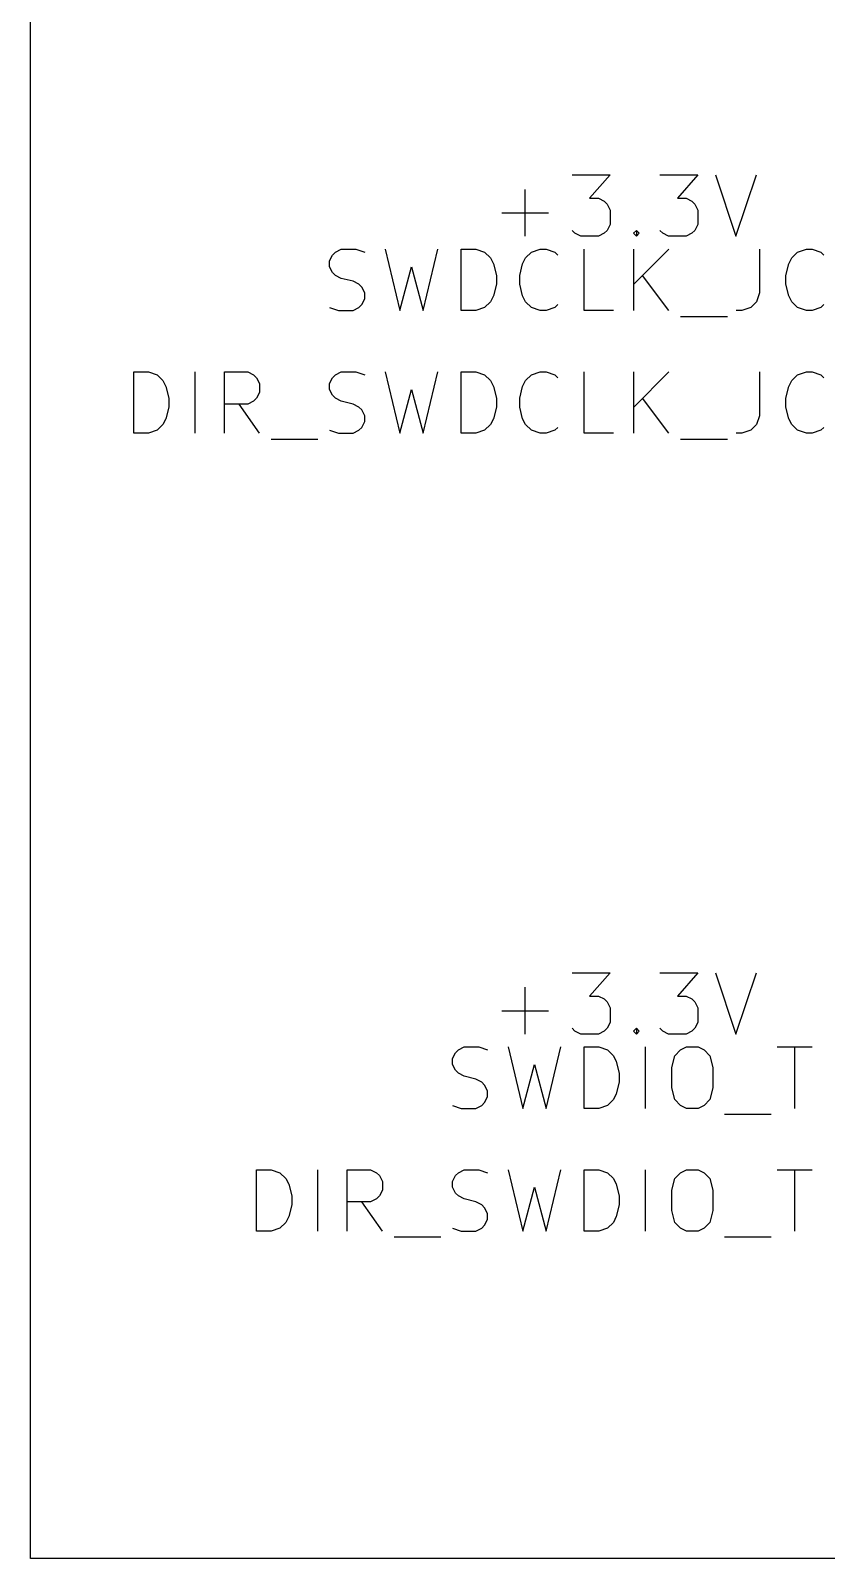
# Model space of a CAD drawing. Extents: x 0.4 to 16.1, y -11.3 to -0.4.
# Drawn here: x 5.05 to 5.698, y -4.65 to -3.405 of the extents above; entities that cross this region are included whole.
import ezdxf

# ---------------------------------------------------------------- set-up
doc = ezdxf.new("R2010")
doc.units = 0
doc.header["$MEASUREMENT"] = 0
for name, color, linetype in [('BLUE3', 171, 'CONTINUOUS'), ('CYAN2', 4, 'CONTINUOUS'), ('GRAY1', 251, 'CONTINUOUS')]:
    doc.layers.add(name, color=color, linetype=linetype)

msp = doc.modelspace()

# ---------------------------------------------------------------- linework, layer by layer
at = {"layer": 'BLUE3', "linetype": 'CONTINUOUS'}
for p, q in [((5.05, -4.65), (5.05, -0.55)), ((10.65, -4.65), (5.05, -4.65))]:
    msp.add_line(p, q, dxfattribs=at)
at = {"layer": 'CYAN2', "linetype": 'CONTINUOUS'}
for p, q in [((5.4528, -3.5728), (5.4528, -3.5347)), ((5.4528, -3.5728), (5.4528, -3.5347)), ((5.4909, -3.5228), (5.5218, -3.5228)), ((5.4909, -3.5228), (5.5218, -3.5228)), ((5.5218, -3.5228), (5.5051, -3.5418)), ((5.5218, -3.5228), (5.5051, -3.5418)), ((5.5623, -3.5228), (5.5932, -3.5228)), ((5.5623, -3.5228), (5.5932, -3.5228)), ((5.5932, -3.5228), (5.5766, -3.5418)), ((5.5932, -3.5228), (5.5766, -3.5418)), ((5.6075, -3.5228), (5.6242, -3.5728)), ((5.6075, -3.5228), (5.6242, -3.5728)), ((5.6242, -3.5728), (5.6409, -3.5228)), ((5.6242, -3.5728), (5.6409, -3.5228)), ((5.5051, -3.5418), (5.5123, -3.5418)), ((5.5051, -3.5418), (5.5123, -3.5418)), ((5.5123, -3.5418), (5.517, -3.5442)), ((5.5123, -3.5418), (5.517, -3.5442)), ((5.517, -3.5442), (5.5194, -3.5466)), ((5.517, -3.5442), (5.5194, -3.5466)), ((5.5194, -3.5466), (5.5218, -3.5514)), ((5.5194, -3.5466), (5.5218, -3.5514)), ((5.5766, -3.5418), (5.5837, -3.5418)), ((5.5766, -3.5418), (5.5837, -3.5418)), ((5.5837, -3.5418), (5.5885, -3.5442)), ((5.5837, -3.5418), (5.5885, -3.5442)), ((5.5885, -3.5442), (5.5909, -3.5466)), ((5.5885, -3.5442), (5.5909, -3.5466)), ((5.5909, -3.5466), (5.5932, -3.5514)), ((5.5909, -3.5466), (5.5932, -3.5514)), ((5.4337, -3.5538), (5.4718, -3.5538)), ((5.4337, -3.5538), (5.4718, -3.5538)), ((5.5218, -3.5514), (5.5218, -3.5633)), ((5.5218, -3.5514), (5.5218, -3.5633)), ((5.5932, -3.5514), (5.5932, -3.5633)), ((5.5932, -3.5514), (5.5932, -3.5633)), ((5.4932, -3.5704), (5.4909, -3.568)), ((5.4932, -3.5704), (5.4909, -3.568)), ((5.498, -3.5728), (5.4932, -3.5704)), ((5.498, -3.5728), (5.4932, -3.5704)), ((5.517, -3.5704), (5.5123, -3.5728)), ((5.517, -3.5704), (5.5123, -3.5728)), ((5.5194, -3.568), (5.517, -3.5704)), ((5.5194, -3.568), (5.517, -3.5704)), ((5.5218, -3.5633), (5.5194, -3.568)), ((5.5218, -3.5633), (5.5194, -3.568)), ((5.5409, -3.5704), (5.5432, -3.568)), ((5.5409, -3.5704), (5.5432, -3.568)), ((5.5432, -3.5728), (5.5409, -3.5704)), ((5.5432, -3.5728), (5.5409, -3.5704)), ((5.5432, -3.568), (5.5456, -3.5704)), ((5.5432, -3.568), (5.5432, -3.5728)), ((5.5432, -3.568), (5.5456, -3.5704)), ((5.5432, -3.568), (5.5432, -3.5728)), ((5.5456, -3.5704), (5.5432, -3.5728)), ((5.5456, -3.5704), (5.5432, -3.5728)), ((5.5647, -3.5704), (5.5623, -3.568)), ((5.5647, -3.5704), (5.5623, -3.568)), ((5.5694, -3.5728), (5.5647, -3.5704)), ((5.5694, -3.5728), (5.5647, -3.5704)), ((5.5885, -3.5704), (5.5837, -3.5728)), ((5.5885, -3.5704), (5.5837, -3.5728)), ((5.5909, -3.568), (5.5885, -3.5704)), ((5.5909, -3.568), (5.5885, -3.5704)), ((5.5932, -3.5633), (5.5909, -3.568)), ((5.5932, -3.5633), (5.5909, -3.568)), ((5.5123, -3.5728), (5.498, -3.5728)), ((5.5123, -3.5728), (5.498, -3.5728)), ((5.5837, -3.5728), (5.5694, -3.5728)), ((5.5837, -3.5728), (5.5694, -3.5728)), ((5.4909, -4.1728), (5.5218, -4.1728)), ((5.4909, -4.1728), (5.5218, -4.1728)), ((5.5218, -4.1728), (5.5051, -4.1918)), ((5.5218, -4.1728), (5.5051, -4.1918)), ((5.5623, -4.1728), (5.5932, -4.1728)), ((5.5623, -4.1728), (5.5932, -4.1728)), ((5.5932, -4.1728), (5.5766, -4.1918)), ((5.5932, -4.1728), (5.5766, -4.1918)), ((5.6075, -4.1728), (5.6242, -4.2228)), ((5.6075, -4.1728), (5.6242, -4.2228)), ((5.6242, -4.2228), (5.6409, -4.1728)), ((5.6242, -4.2228), (5.6409, -4.1728)), ((5.4528, -4.2228), (5.4528, -4.1847)), ((5.4528, -4.2228), (5.4528, -4.1847)), ((5.5051, -4.1918), (5.5123, -4.1918)), ((5.5051, -4.1918), (5.5123, -4.1918)), ((5.5123, -4.1918), (5.517, -4.1942)), ((5.5123, -4.1918), (5.517, -4.1942)), ((5.517, -4.1942), (5.5194, -4.1966)), ((5.517, -4.1942), (5.5194, -4.1966)), ((5.5766, -4.1918), (5.5837, -4.1918)), ((5.5766, -4.1918), (5.5837, -4.1918)), ((5.5837, -4.1918), (5.5885, -4.1942)), ((5.5837, -4.1918), (5.5885, -4.1942)), ((5.5885, -4.1942), (5.5909, -4.1966)), ((5.5885, -4.1942), (5.5909, -4.1966)), ((5.4337, -4.2038), (5.4718, -4.2038)), ((5.4337, -4.2038), (5.4718, -4.2038)), ((5.5194, -4.1966), (5.5218, -4.2014)), ((5.5194, -4.1966), (5.5218, -4.2014)), ((5.5218, -4.2014), (5.5218, -4.2133)), ((5.5218, -4.2014), (5.5218, -4.2133)), ((5.5909, -4.1966), (5.5932, -4.2014)), ((5.5909, -4.1966), (5.5932, -4.2014)), ((5.5932, -4.2014), (5.5932, -4.2133)), ((5.5932, -4.2014), (5.5932, -4.2133)), ((5.4932, -4.2204), (5.4909, -4.218)), ((5.4932, -4.2204), (5.4909, -4.218)), ((5.5194, -4.218), (5.517, -4.2204)), ((5.5194, -4.218), (5.517, -4.2204)), ((5.5218, -4.2133), (5.5194, -4.218)), ((5.5218, -4.2133), (5.5194, -4.218)), ((5.5409, -4.2204), (5.5432, -4.218)), ((5.5409, -4.2204), (5.5432, -4.218)), ((5.5432, -4.218), (5.5456, -4.2204)), ((5.5432, -4.218), (5.5432, -4.2228)), ((5.5432, -4.218), (5.5456, -4.2204)), ((5.5432, -4.218), (5.5432, -4.2228)), ((5.5647, -4.2204), (5.5623, -4.218)), ((5.5647, -4.2204), (5.5623, -4.218)), ((5.5909, -4.218), (5.5885, -4.2204)), ((5.5909, -4.218), (5.5885, -4.2204)), ((5.5932, -4.2133), (5.5909, -4.218)), ((5.5932, -4.2133), (5.5909, -4.218)), ((5.498, -4.2228), (5.4932, -4.2204)), ((5.498, -4.2228), (5.4932, -4.2204)), ((5.5123, -4.2228), (5.498, -4.2228)), ((5.5123, -4.2228), (5.498, -4.2228)), ((5.517, -4.2204), (5.5123, -4.2228)), ((5.517, -4.2204), (5.5123, -4.2228)), ((5.5432, -4.2228), (5.5409, -4.2204)), ((5.5432, -4.2228), (5.5409, -4.2204)), ((5.5456, -4.2204), (5.5432, -4.2228)), ((5.5456, -4.2204), (5.5432, -4.2228)), ((5.5694, -4.2228), (5.5647, -4.2204)), ((5.5694, -4.2228), (5.5647, -4.2204)), ((5.5837, -4.2228), (5.5694, -4.2228)), ((5.5837, -4.2228), (5.5694, -4.2228)), ((5.5885, -4.2204), (5.5837, -4.2228)), ((5.5885, -4.2204), (5.5837, -4.2228))]:
    msp.add_line(p, q, dxfattribs=at)
at = {"layer": 'GRAY1', "linetype": 'CONTINUOUS'}
for p, q in [((5.2983, -3.5857), (5.303, -3.5833)), ((5.303, -3.5833), (5.3149, -3.5833)), ((5.3149, -3.5833), (5.3221, -3.5857)), ((5.3387, -3.5833), (5.3507, -3.6333)), ((5.3697, -3.6333), (5.3816, -3.5833)), ((5.4006, -3.6333), (5.4006, -3.5833)), ((5.4006, -3.5833), (5.4126, -3.5833)), ((5.4126, -3.5833), (5.4197, -3.5857)), ((5.4578, -3.5857), (5.4649, -3.5833)), ((5.4649, -3.5833), (5.4697, -3.5833)), ((5.4697, -3.5833), (5.4768, -3.5857)), ((5.5006, -3.6333), (5.5006, -3.5833)), ((5.5411, -3.6333), (5.5411, -3.5833)), ((5.5697, -3.5833), (5.5411, -3.6119)), ((5.6435, -3.5833), (5.6435, -3.619)), ((5.6745, -3.5857), (5.6816, -3.5833)), ((5.6816, -3.5833), (5.6864, -3.5833)), ((5.6864, -3.5833), (5.6935, -3.5857)), ((5.2935, -3.5928), (5.2959, -3.5881)), ((5.2935, -3.5976), (5.2935, -3.5928)), ((5.2959, -3.5881), (5.2983, -3.5857)), ((5.4197, -3.5857), (5.4245, -3.5904)), ((5.4245, -3.5904), (5.4268, -3.5952)), ((5.4268, -3.5952), (5.4292, -3.6047)), ((5.4483, -3.6047), (5.4506, -3.5952)), ((5.4506, -3.5952), (5.453, -3.5904)), ((5.453, -3.5904), (5.4578, -3.5857)), ((5.4768, -3.5857), (5.4792, -3.5881)), ((5.6649, -3.6047), (5.6673, -3.5952)), ((5.6673, -3.5952), (5.6697, -3.5904)), ((5.6697, -3.5904), (5.6745, -3.5857)), ((5.6935, -3.5857), (5.6959, -3.5881)), ((5.2959, -3.6023), (5.2935, -3.5976)), ((5.2983, -3.6047), (5.2959, -3.6023)), ((5.303, -3.6071), (5.2983, -3.6047)), ((5.3126, -3.6095), (5.303, -3.6071)), ((5.3173, -3.6119), (5.3126, -3.6095)), ((5.3507, -3.6333), (5.3602, -3.5976)), ((5.3602, -3.5976), (5.3697, -3.6333)), ((5.4292, -3.6047), (5.4292, -3.6119)), ((5.4483, -3.6119), (5.4483, -3.6047)), ((5.5697, -3.6333), (5.5483, -3.6047)), ((5.6649, -3.6119), (5.6649, -3.6047)), ((5.3197, -3.6143), (5.3173, -3.6119)), ((5.3221, -3.619), (5.3197, -3.6143)), ((5.3221, -3.6238), (5.3221, -3.619)), ((5.4268, -3.6214), (5.4245, -3.6262)), ((5.4292, -3.6119), (5.4268, -3.6214)), ((5.4506, -3.6214), (5.4483, -3.6119)), ((5.453, -3.6262), (5.4506, -3.6214)), ((5.6435, -3.619), (5.6411, -3.6262)), ((5.6673, -3.6214), (5.6649, -3.6119)), ((5.6697, -3.6262), (5.6673, -3.6214)), ((5.2935, -3.6309), (5.3007, -3.6333)), ((5.3007, -3.6333), (5.3126, -3.6333)), ((5.3126, -3.6333), (5.3173, -3.6309)), ((5.3173, -3.6309), (5.3197, -3.6285)), ((5.3197, -3.6285), (5.3221, -3.6238)), ((5.4126, -3.6333), (5.4006, -3.6333)), ((5.4197, -3.6309), (5.4126, -3.6333)), ((5.4245, -3.6262), (5.4197, -3.6309)), ((5.4578, -3.6309), (5.453, -3.6262)), ((5.4649, -3.6333), (5.4578, -3.6309)), ((5.4697, -3.6333), (5.4649, -3.6333)), ((5.4768, -3.6309), (5.4697, -3.6333)), ((5.4792, -3.6285), (5.4768, -3.6309)), ((5.5245, -3.6333), (5.5006, -3.6333)), ((5.6292, -3.6333), (5.6245, -3.6333)), ((5.6364, -3.6309), (5.6292, -3.6333)), ((5.6411, -3.6262), (5.6364, -3.6309)), ((5.6745, -3.6309), (5.6697, -3.6262)), ((5.6816, -3.6333), (5.6745, -3.6309)), ((5.6864, -3.6333), (5.6816, -3.6333)), ((5.6935, -3.6309), (5.6864, -3.6333)), ((5.6959, -3.6285), (5.6935, -3.6309)), ((5.5792, -3.6381), (5.6173, -3.6381)), ((5.134, -3.7333), (5.134, -3.6833)), ((5.134, -3.6833), (5.1459, -3.6833)), ((5.1459, -3.6833), (5.153, -3.6857)), ((5.184, -3.7333), (5.184, -3.6833)), ((5.2078, -3.7333), (5.2078, -3.6833)), ((5.2078, -3.6833), (5.2268, -3.6833)), ((5.2268, -3.6833), (5.2316, -3.6857)), ((5.2983, -3.6857), (5.303, -3.6833)), ((5.303, -3.6833), (5.3149, -3.6833)), ((5.3149, -3.6833), (5.3221, -3.6857)), ((5.3387, -3.6833), (5.3507, -3.7333)), ((5.3697, -3.7333), (5.3816, -3.6833)), ((5.4006, -3.7333), (5.4006, -3.6833)), ((5.4006, -3.6833), (5.4126, -3.6833)), ((5.4126, -3.6833), (5.4197, -3.6857)), ((5.4578, -3.6857), (5.4649, -3.6833)), ((5.4649, -3.6833), (5.4697, -3.6833)), ((5.4697, -3.6833), (5.4768, -3.6857)), ((5.5006, -3.7333), (5.5006, -3.6833)), ((5.5411, -3.7333), (5.5411, -3.6833)), ((5.5697, -3.6833), (5.5411, -3.7119)), ((5.6435, -3.6833), (5.6435, -3.719)), ((5.6745, -3.6857), (5.6816, -3.6833)), ((5.6816, -3.6833), (5.6864, -3.6833)), ((5.6864, -3.6833), (5.6935, -3.6857)), ((5.153, -3.6857), (5.1578, -3.6904)), ((5.1578, -3.6904), (5.1602, -3.6952)), ((5.1602, -3.6952), (5.1626, -3.7047)), ((5.2316, -3.6857), (5.234, -3.6881)), ((5.234, -3.6881), (5.2364, -3.6928)), ((5.2364, -3.6928), (5.2364, -3.7)), ((5.2935, -3.6928), (5.2959, -3.6881)), ((5.2935, -3.6976), (5.2935, -3.6928)), ((5.2959, -3.6881), (5.2983, -3.6857)), ((5.4197, -3.6857), (5.4245, -3.6904)), ((5.4245, -3.6904), (5.4268, -3.6952)), ((5.4268, -3.6952), (5.4292, -3.7047)), ((5.4483, -3.7047), (5.4506, -3.6952)), ((5.4506, -3.6952), (5.453, -3.6904)), ((5.453, -3.6904), (5.4578, -3.6857)), ((5.4768, -3.6857), (5.4792, -3.6881)), ((5.6649, -3.7047), (5.6673, -3.6952)), ((5.6673, -3.6952), (5.6697, -3.6904)), ((5.6697, -3.6904), (5.6745, -3.6857)), ((5.6935, -3.6857), (5.6959, -3.6881)), ((5.1626, -3.7047), (5.1626, -3.7119)), ((5.2268, -3.7095), (5.2078, -3.7095)), ((5.2364, -3.7333), (5.2197, -3.7095)), ((5.2316, -3.7071), (5.2268, -3.7095)), ((5.234, -3.7047), (5.2316, -3.7071)), ((5.2364, -3.7), (5.234, -3.7047)), ((5.2959, -3.7023), (5.2935, -3.6976)), ((5.2983, -3.7047), (5.2959, -3.7023)), ((5.303, -3.7071), (5.2983, -3.7047)), ((5.3126, -3.7095), (5.303, -3.7071)), ((5.3173, -3.7119), (5.3126, -3.7095)), ((5.3507, -3.7333), (5.3602, -3.6976)), ((5.3602, -3.6976), (5.3697, -3.7333)), ((5.4292, -3.7047), (5.4292, -3.7119)), ((5.4483, -3.7119), (5.4483, -3.7047)), ((5.5697, -3.7333), (5.5483, -3.7047)), ((5.6649, -3.7119), (5.6649, -3.7047)), ((5.1602, -3.7214), (5.1578, -3.7262)), ((5.1626, -3.7119), (5.1602, -3.7214)), ((5.3197, -3.7143), (5.3173, -3.7119)), ((5.3221, -3.719), (5.3197, -3.7143)), ((5.3221, -3.7238), (5.3221, -3.719)), ((5.4268, -3.7214), (5.4245, -3.7262)), ((5.4292, -3.7119), (5.4268, -3.7214)), ((5.4506, -3.7214), (5.4483, -3.7119)), ((5.453, -3.7262), (5.4506, -3.7214)), ((5.6435, -3.719), (5.6411, -3.7262)), ((5.6673, -3.7214), (5.6649, -3.7119)), ((5.6697, -3.7262), (5.6673, -3.7214)), ((5.1459, -3.7333), (5.134, -3.7333)), ((5.153, -3.7309), (5.1459, -3.7333)), ((5.1578, -3.7262), (5.153, -3.7309)), ((5.2935, -3.7309), (5.3007, -3.7333)), ((5.3007, -3.7333), (5.3126, -3.7333)), ((5.3126, -3.7333), (5.3173, -3.7309)), ((5.3173, -3.7309), (5.3197, -3.7285)), ((5.3197, -3.7285), (5.3221, -3.7238)), ((5.4126, -3.7333), (5.4006, -3.7333)), ((5.4197, -3.7309), (5.4126, -3.7333)), ((5.4245, -3.7262), (5.4197, -3.7309)), ((5.4578, -3.7309), (5.453, -3.7262)), ((5.4649, -3.7333), (5.4578, -3.7309)), ((5.4697, -3.7333), (5.4649, -3.7333)), ((5.4768, -3.7309), (5.4697, -3.7333)), ((5.4792, -3.7285), (5.4768, -3.7309)), ((5.5245, -3.7333), (5.5006, -3.7333)), ((5.6292, -3.7333), (5.6245, -3.7333)), ((5.6364, -3.7309), (5.6292, -3.7333)), ((5.6411, -3.7262), (5.6364, -3.7309)), ((5.6745, -3.7309), (5.6697, -3.7262)), ((5.6816, -3.7333), (5.6745, -3.7309)), ((5.6864, -3.7333), (5.6816, -3.7333)), ((5.6935, -3.7309), (5.6864, -3.7333)), ((5.6959, -3.7285), (5.6935, -3.7309)), ((5.2459, -3.7381), (5.284, -3.7381)), ((5.5792, -3.7381), (5.6173, -3.7381)), ((5.3935, -4.2428), (5.3959, -4.2381)), ((5.3935, -4.2476), (5.3935, -4.2428)), ((5.3959, -4.2381), (5.3983, -4.2357)), ((5.3983, -4.2357), (5.403, -4.2333)), ((5.403, -4.2333), (5.4149, -4.2333)), ((5.4149, -4.2333), (5.4221, -4.2357)), ((5.4387, -4.2333), (5.4507, -4.2833)), ((5.4697, -4.2833), (5.4816, -4.2333)), ((5.5006, -4.2833), (5.5006, -4.2333)), ((5.5006, -4.2333), (5.5126, -4.2333)), ((5.5126, -4.2333), (5.5197, -4.2357)), ((5.5197, -4.2357), (5.5245, -4.2404)), ((5.5245, -4.2404), (5.5268, -4.2452)), ((5.5506, -4.2833), (5.5506, -4.2333)), ((5.5721, -4.25), (5.5745, -4.2404)), ((5.5745, -4.2404), (5.5792, -4.2357)), ((5.5792, -4.2357), (5.584, -4.2333)), ((5.584, -4.2333), (5.5935, -4.2333)), ((5.5935, -4.2333), (5.5983, -4.2357)), ((5.5983, -4.2357), (5.603, -4.2404)), ((5.603, -4.2404), (5.6054, -4.25)), ((5.6578, -4.2333), (5.6864, -4.2333)), ((5.6721, -4.2833), (5.6721, -4.2333)), ((5.3959, -4.2523), (5.3935, -4.2476)), ((5.3983, -4.2547), (5.3959, -4.2523)), ((5.403, -4.2571), (5.3983, -4.2547)), ((5.4126, -4.2595), (5.403, -4.2571)), ((5.4507, -4.2833), (5.4602, -4.2476)), ((5.4602, -4.2476), (5.4697, -4.2833)), ((5.5268, -4.2452), (5.5292, -4.2547)), ((5.5292, -4.2547), (5.5292, -4.2619)), ((5.5721, -4.2666), (5.5721, -4.25)), ((5.6054, -4.25), (5.6054, -4.2666)), ((5.4173, -4.2619), (5.4126, -4.2595)), ((5.4197, -4.2643), (5.4173, -4.2619)), ((5.4221, -4.269), (5.4197, -4.2643)), ((5.4221, -4.2738), (5.4221, -4.269)), ((5.5292, -4.2619), (5.5268, -4.2714)), ((5.5745, -4.2762), (5.5721, -4.2666)), ((5.6054, -4.2666), (5.603, -4.2762)), ((5.3935, -4.2809), (5.4007, -4.2833)), ((5.4126, -4.2833), (5.4173, -4.2809)), ((5.4173, -4.2809), (5.4197, -4.2785)), ((5.4197, -4.2785), (5.4221, -4.2738)), ((5.5197, -4.2809), (5.5126, -4.2833)), ((5.5245, -4.2762), (5.5197, -4.2809)), ((5.5268, -4.2714), (5.5245, -4.2762)), ((5.5792, -4.2809), (5.5745, -4.2762)), ((5.584, -4.2833), (5.5792, -4.2809)), ((5.5983, -4.2809), (5.5935, -4.2833)), ((5.603, -4.2762), (5.5983, -4.2809)), ((5.4007, -4.2833), (5.4126, -4.2833)), ((5.5126, -4.2833), (5.5006, -4.2833)), ((5.5935, -4.2833), (5.584, -4.2833)), ((5.6149, -4.2881), (5.653, -4.2881)), ((5.234, -4.3833), (5.234, -4.3333)), ((5.234, -4.3333), (5.2459, -4.3333)), ((5.2459, -4.3333), (5.253, -4.3357)), ((5.253, -4.3357), (5.2578, -4.3404)), ((5.2578, -4.3404), (5.2602, -4.3452)), ((5.284, -4.3833), (5.284, -4.3333)), ((5.3078, -4.3833), (5.3078, -4.3333)), ((5.3078, -4.3333), (5.3268, -4.3333)), ((5.3268, -4.3333), (5.3316, -4.3357)), ((5.3316, -4.3357), (5.334, -4.3381)), ((5.334, -4.3381), (5.3364, -4.3428)), ((5.3364, -4.3428), (5.3364, -4.35)), ((5.3935, -4.3428), (5.3959, -4.3381)), ((5.3935, -4.3476), (5.3935, -4.3428)), ((5.3959, -4.3381), (5.3983, -4.3357)), ((5.3983, -4.3357), (5.403, -4.3333)), ((5.403, -4.3333), (5.4149, -4.3333)), ((5.4149, -4.3333), (5.4221, -4.3357)), ((5.4387, -4.3333), (5.4507, -4.3833)), ((5.4697, -4.3833), (5.4816, -4.3333)), ((5.5006, -4.3833), (5.5006, -4.3333)), ((5.5006, -4.3333), (5.5126, -4.3333)), ((5.5126, -4.3333), (5.5197, -4.3357)), ((5.5197, -4.3357), (5.5245, -4.3404)), ((5.5245, -4.3404), (5.5268, -4.3452)), ((5.5506, -4.3833), (5.5506, -4.3333)), ((5.5721, -4.35), (5.5745, -4.3404)), ((5.5745, -4.3404), (5.5792, -4.3357)), ((5.5792, -4.3357), (5.584, -4.3333)), ((5.584, -4.3333), (5.5935, -4.3333)), ((5.5935, -4.3333), (5.5983, -4.3357)), ((5.5983, -4.3357), (5.603, -4.3404)), ((5.603, -4.3404), (5.6054, -4.35)), ((5.6578, -4.3333), (5.6864, -4.3333)), ((5.6721, -4.3833), (5.6721, -4.3333)), ((5.2602, -4.3452), (5.2626, -4.3547)), ((5.2626, -4.3547), (5.2626, -4.3619)), ((5.334, -4.3547), (5.3316, -4.3571)), ((5.3364, -4.35), (5.334, -4.3547)), ((5.3959, -4.3523), (5.3935, -4.3476)), ((5.3983, -4.3547), (5.3959, -4.3523)), ((5.403, -4.3571), (5.3983, -4.3547)), ((5.4507, -4.3833), (5.4602, -4.3476)), ((5.4602, -4.3476), (5.4697, -4.3833)), ((5.5268, -4.3452), (5.5292, -4.3547)), ((5.5292, -4.3547), (5.5292, -4.3619)), ((5.5721, -4.3666), (5.5721, -4.35)), ((5.6054, -4.35), (5.6054, -4.3666)), ((5.2626, -4.3619), (5.2602, -4.3714)), ((5.3268, -4.3595), (5.3078, -4.3595)), ((5.3364, -4.3833), (5.3197, -4.3595)), ((5.3316, -4.3571), (5.3268, -4.3595)), ((5.4126, -4.3595), (5.403, -4.3571)), ((5.4173, -4.3619), (5.4126, -4.3595)), ((5.4197, -4.3643), (5.4173, -4.3619)), ((5.4221, -4.369), (5.4197, -4.3643)), ((5.4221, -4.3738), (5.4221, -4.369)), ((5.5292, -4.3619), (5.5268, -4.3714)), ((5.5745, -4.3762), (5.5721, -4.3666)), ((5.6054, -4.3666), (5.603, -4.3762)), ((5.253, -4.3809), (5.2459, -4.3833)), ((5.2578, -4.3762), (5.253, -4.3809)), ((5.2602, -4.3714), (5.2578, -4.3762)), ((5.3935, -4.3809), (5.4007, -4.3833)), ((5.4126, -4.3833), (5.4173, -4.3809)), ((5.4173, -4.3809), (5.4197, -4.3785)), ((5.4197, -4.3785), (5.4221, -4.3738)), ((5.5197, -4.3809), (5.5126, -4.3833)), ((5.5245, -4.3762), (5.5197, -4.3809)), ((5.5268, -4.3714), (5.5245, -4.3762)), ((5.5792, -4.3809), (5.5745, -4.3762)), ((5.584, -4.3833), (5.5792, -4.3809)), ((5.5983, -4.3809), (5.5935, -4.3833)), ((5.603, -4.3762), (5.5983, -4.3809)), ((5.2459, -4.3833), (5.234, -4.3833)), ((5.3459, -4.3881), (5.384, -4.3881)), ((5.4007, -4.3833), (5.4126, -4.3833)), ((5.5126, -4.3833), (5.5006, -4.3833)), ((5.5935, -4.3833), (5.584, -4.3833)), ((5.6149, -4.3881), (5.653, -4.3881))]:
    msp.add_line(p, q, dxfattribs=at)

doc.saveas('drawing.dxf')
